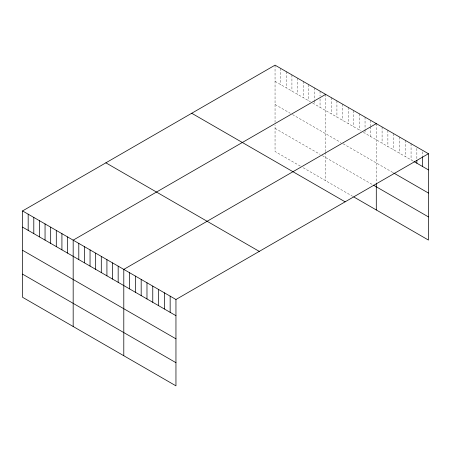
<?xml version="1.0" encoding="UTF-8"?>
<svg xmlns="http://www.w3.org/2000/svg" width="451" height="451" viewBox="0 0 451 451"><rect width="100%" height="100%" fill="white"/><g stroke="black" fill="none" stroke-linecap="round" stroke-linejoin="round"><path stroke-width="0.34" stroke-dasharray="2.25 1.69" d="M275.048 81.338L310.485 101.796M312.735 103.093L361.104 131.021M363.359 132.323L413.381 161.204M275.048 104.491L290.235 113.257M292.485 114.56L340.86 142.488M343.11 143.784L393.097 172.648M275.048 128.349L320.047 154.327M322.296 155.629L372.921 184.854M300.36 166.115L275.048 151.502L275.048 125.034M303.173 167.738L352.671 196.315M422.655 151.778L422.655 156.001M416.859 148.435L416.859 158.989M411.064 143.683L411.064 159.868M405.269 140.334L405.269 156.52M399.473 136.991L399.473 153.177M393.678 133.643L393.678 149.828M387.883 130.3L387.883 146.485M382.087 126.951L382.087 143.136M376.292 123.608L376.292 182.824M370.671 120.361L370.671 125.987M370.671 126.692L370.671 136.546M365.045 117.113L365.045 129.076M365.045 129.775L365.045 133.299M359.419 113.866L359.419 130.046M353.793 110.619L353.793 126.799M348.172 107.372L348.172 123.551M342.546 104.125L342.546 120.304M336.92 100.877L336.92 117.057M331.293 97.63L331.293 113.81M325.673 94.377L325.673 151.609M325.673 152.275L325.673 180.727M320.047 91.13L320.047 96.057M320.047 98.87L320.047 107.315M314.42 87.883L314.42 99.846M314.42 100.55L314.42 104.068M308.8 84.636L308.8 100.821M303.173 81.389L303.173 97.574M297.547 78.141L297.547 94.327M291.921 74.894L291.921 91.079M286.3 71.647L286.3 87.832M280.674 68.4L280.674 84.585M275.048 65.153L275.048 122.384"/><path stroke-width="0.68" d="M22.55 210.933L175.952 299.498L175.952 385.847L22.55 297.282L22.55 210.933L275.048 65.153L428.45 153.718L428.45 240.067L353.793 196.963M325.673 94.377L73.175 240.157L73.175 326.507M376.292 123.608L123.794 269.388L123.794 355.732M175.952 299.498L428.45 153.718M413.962 161.537L428.45 169.903M393.678 172.981L428.45 193.056M373.479 185.175L428.45 216.914M191.726 113.263L345.128 201.828M105.872 162.828L259.274 251.393M22.55 227.118L175.952 315.683M22.55 250.271L175.952 338.836M22.55 274.129L175.952 362.694M422.655 156.706L422.655 166.554M416.859 160.398L416.859 163.211M376.292 183.489L376.292 209.957M170.157 296.149L170.157 312.334M164.361 292.806L164.361 308.991M158.566 289.463L158.566 305.643M152.771 286.114L152.771 302.3M146.975 282.771L146.975 298.951M141.18 279.423L141.18 295.608M135.385 276.08L135.385 292.259M129.589 272.731L129.589 288.916M118.168 266.141L118.168 282.32M112.547 262.894L112.547 279.073M106.921 259.641L106.921 275.826M101.295 256.394L101.295 272.579M95.668 253.146L95.668 269.332M90.048 249.899L90.048 266.084M84.422 246.652L84.422 262.837M78.795 243.405L78.795 259.59M67.549 236.91L67.549 253.096M61.922 233.663L61.922 249.848M56.296 230.416L56.296 246.601M50.675 227.169L50.675 243.354M45.049 223.921L45.049 240.107M39.423 220.674L39.423 236.86M33.797 217.427L33.797 233.612M28.176 214.18L28.176 230.365"/></g></svg>
